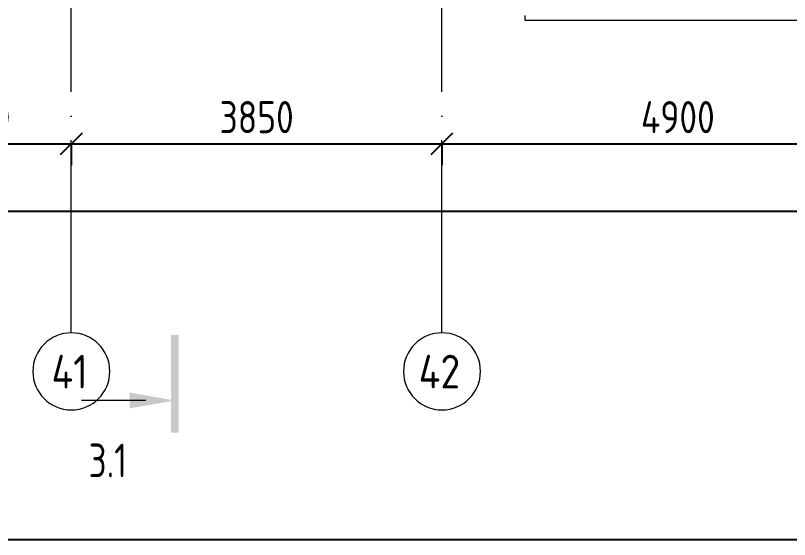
# Model space of a CAD drawing. Header units: millimetres. Extents: x -68946 to 690821, y -552984 to 293768.
# Drawn here: x 163973 to 172013, y -264440 to -259001 of the extents above; entities that cross this region are included whole.
import ezdxf

# ---------------------------------------------------------------- set-up
doc = ezdxf.new("R2010")
doc.units = ezdxf.units.MM
doc.linetypes.add('ADSK_Линия сетки', pattern=[2500, 2000, -250, 0, -250])
doc.linetypes.add('ADSK_Скрыто', pattern=[600, 300, -300])
doc.layers.get('Defpoints').update_dxf_attribs({"color": 250})
for name, color, linetype, lineweight in [('A-____-____-DIMS', 250, 'Continuous', 9), ('A-GLAZ-____-OTLN', 250, 'Continuous', 5), ('G-____-____-SYMB', 250, 'ADSK_Скрыто', 9), ('S-GRID-____-IDEN', 250, 'Continuous', 9), ('S-GRID-____-OTLN', 250, 'Continuous', 9)]:
    doc.layers.add(name, color=color, linetype=linetype, lineweight=lineweight)
doc.styles.add('GOST Common', font='', dxfattribs={"width": 0.9, "height": 350})
doc.styles.add('GOST Common_2', font='', dxfattribs={"width": 0.8, "height": 350})
doc.styles.get("Standard").update_dxf_attribs({"font": 'ГОСТ тип А.ttf'})
doc.styles.get('GOST Common').set_extended_font_data('GOST Common')
doc.styles.get('GOST Common_2').set_extended_font_data('GOST Common')
doc.dimstyles.new('А3', dxfattribs={"dimtxt": 333, "dimasz": 222, "dimexe": 222, "dimexo": 111, "dimgap": 111, "dimtad": 1, "dimtoh": 1, "dimdec": 0, "dimrnd": 0.0015, "dimzin": 0, "dimdsep": 46, "dimtxsty": 'Standard', "dimblk": 'OBLIQUE', "dimcen": 0, "dimclrd": 7, "dimclre": 7, "dimclrt": 7, "dimadec": 0, "dimazin": 0, "dimtfac": 1, "dimtdec": 0, "dimtofl": 0, "dimtmove": 0, "dimatfit": 3, "dimfxl": 1, "dimtolj": 1, "dimtzin": 0, "dimarcsym": 0})

# ---------------------------------------------------------------- blocks, each defined once
blk = doc.blocks.new('WNW_Отлив1 - Отлив_металлический 2-28598290-АР1_Маркировочный план 3 этажа секция 2_3')
at = {"layer": 'A-GLAZ-____-OTLN'}
for p, q in [((1650, 320), (-1650, 320)), ((-1650, 320), (-1650, 270)), ((1650, 270), (1650, 320))]:
    blk.add_line(p, q, dxfattribs=at)
blk = doc.blocks.new('Ось сетки - Круг_Ø8 мм-39983606-АР1_Маркировочный план 3 этажа секция 2_3')
at = {"layer": 'S-GRID-____-IDEN'}
for start, end in [(360, 180), (180, 360)]:
    blk.add_arc((0, 0), 4, start, end, dxfattribs=at)
blk = doc.blocks.new('_Oblique')
at = {"color": 0, "linetype": 'ByBlock', "lineweight": -2}
blk.add_line((-0.5, -0.5), (0.5, 0.5), dxfattribs=at)
blk = doc.blocks.new('*D4379')
at = {"layer": 'A-____-____-DIMS', "color": 7, "lineweight": -2, "transparency": 16777216}
for p, q in [((162552.9, -260333.4), (164552.9, -260333.4)), ((162552.9, -260344.4), (162552.9, -260555.4)), ((164552.9, -260344.4), (164552.9, -260555.4))]:
    blk.add_line(p, q, dxfattribs=at)
at = {"layer": 'Defpoints', "color": 0, "lineweight": 30, "transparency": 16777216}
for p in [(162552.9, -260233.4), (164552.9, -260233.4), (164552.9, -260333.4)]:
    blk.add_point(p, dxfattribs=at)
at = {"layer": 'A-____-____-DIMS', "color": 7, "lineweight": -2, "transparency": 16777216, "xscale": 222, "yscale": 222, "zscale": 222, "rotation": 180}
blk.add_blockref('_Oblique', (162552.9, -260333.4), dxfattribs=at)
at = {"layer": 'A-____-____-DIMS', "color": 7, "lineweight": -2, "transparency": 16777216, "xscale": 222, "yscale": 222, "zscale": 222}
blk.add_blockref('_Oblique', (164552.9, -260333.4), dxfattribs=at)
at = {"layer": 'A-____-____-DIMS', "color": 7, "transparency": 16777216, "insert": (163552.9, -260055.9), "char_height": 333, "width": 2.483, "attachment_point": 5}
blk.add_mtext('\\A1;2000', dxfattribs=at)
blk = doc.blocks.new('*D4380')
at = {"layer": 'A-____-____-DIMS', "color": 7, "lineweight": -2, "transparency": 16777216}
for p, q in [((164552.9, -260333.4), (168402.9, -260333.4)), ((164552.9, -260344.4), (164552.9, -260555.4)), ((168402.9, -260344.4), (168402.9, -260555.4))]:
    blk.add_line(p, q, dxfattribs=at)
at = {"layer": 'Defpoints', "color": 0, "lineweight": 30, "transparency": 16777216}
for p in [(164552.9, -260233.4), (168402.9, -260233.4), (168402.9, -260333.4)]:
    blk.add_point(p, dxfattribs=at)
at = {"layer": 'A-____-____-DIMS', "color": 7, "lineweight": -2, "transparency": 16777216, "xscale": 222, "yscale": 222, "zscale": 222, "rotation": 180}
blk.add_blockref('_Oblique', (164552.9, -260333.4), dxfattribs=at)
at = {"layer": 'A-____-____-DIMS', "color": 7, "lineweight": -2, "transparency": 16777216, "xscale": 222, "yscale": 222, "zscale": 222}
blk.add_blockref('_Oblique', (168402.9, -260333.4), dxfattribs=at)
at = {"layer": 'A-____-____-DIMS', "color": 7, "transparency": 16777216, "insert": (166477.9, -260055.9), "char_height": 333, "width": 2.483, "attachment_point": 5}
blk.add_mtext('\\A1;3850', dxfattribs=at)
blk = doc.blocks.new('*D4381')
at = {"layer": 'A-____-____-DIMS', "color": 7, "lineweight": -2, "transparency": 16777216}
for p, q in [((168402.9, -260333.4), (173302.9, -260333.4)), ((168402.9, -260344.4), (168402.9, -260555.4)), ((173302.9, -260344.4), (173302.9, -260555.4))]:
    blk.add_line(p, q, dxfattribs=at)
at = {"layer": 'Defpoints', "color": 0, "lineweight": 30, "transparency": 16777216}
for p in [(168402.9, -260233.4), (173302.9, -260233.4), (173302.9, -260333.4)]:
    blk.add_point(p, dxfattribs=at)
at = {"layer": 'A-____-____-DIMS', "color": 7, "lineweight": -2, "transparency": 16777216, "xscale": 222, "yscale": 222, "zscale": 222, "rotation": 180}
blk.add_blockref('_Oblique', (168402.9, -260333.4), dxfattribs=at)
at = {"layer": 'A-____-____-DIMS', "color": 7, "lineweight": -2, "transparency": 16777216, "xscale": 222, "yscale": 222, "zscale": 222}
blk.add_blockref('_Oblique', (173302.9, -260333.4), dxfattribs=at)
at = {"layer": 'A-____-____-DIMS', "color": 7, "transparency": 16777216, "insert": (170852.9, -260055.9), "char_height": 333, "width": 2.567, "attachment_point": 5}
blk.add_mtext('\\A1;4900', dxfattribs=at)
blk = doc.blocks.new('*D4427')
at = {"layer": 'A-____-____-DIMS', "color": 7, "lineweight": -2, "transparency": 16777216}
for p, q in [((97202.9, -261033.4), (180802.9, -261033.4)), ((97202.9, -261044.4), (97202.9, -261255.4)), ((180802.9, -261044.4), (180802.9, -261255.4))]:
    blk.add_line(p, q, dxfattribs=at)
at = {"layer": 'Defpoints', "color": 0, "lineweight": 30, "transparency": 16777216}
for p in [(97202.9, -260933.4), (180802.9, -260933.4), (180802.9, -261033.4)]:
    blk.add_point(p, dxfattribs=at)
at = {"layer": 'A-____-____-DIMS', "color": 7, "lineweight": -2, "transparency": 16777216, "xscale": 222, "yscale": 222, "zscale": 222, "rotation": 180}
blk.add_blockref('_Oblique', (97202.9, -261033.4), dxfattribs=at)
at = {"layer": 'A-____-____-DIMS', "color": 7, "lineweight": -2, "transparency": 16777216, "xscale": 222, "yscale": 222, "zscale": 222}
blk.add_blockref('_Oblique', (180802.9, -261033.4), dxfattribs=at)
at = {"layer": 'A-____-____-DIMS', "color": 7, "transparency": 16777216, "insert": (139002.9, -260755.9), "char_height": 333, "width": 3.104, "attachment_point": 5}
blk.add_mtext('\\A1;83600', dxfattribs=at)
blk = doc.blocks.new('Разрез - Номер вида сзади_3_5 мм-32550532-АР1_Маркировочный план 3 этажа секция 2_3')
at = {"layer": 'G-____-____-SYMB', "linetype": 'Continuous'}
for points in [[(9.798, 0.404), (9.798, -0.394), (-0.333, -0.394), (-0.333, 0.404)], [(2.176, -4.675), (3, 0), (3.824, -4.675)]]:
    blk.add_hatch(color=256, dxfattribs=at).paths.add_polyline_path(points)
at = {"layer": 'G-____-____-SYMB', "linetype": 'Continuous', "lineweight": 20}
blk.add_line((3, -3), (3, -9.663), dxfattribs=at)

msp = doc.modelspace()

# ---------------------------------------------------------------- linework, layer by layer
at = {"color": 1}
msp.add_lwpolyline([(189545.5605, -191505.7893), (141899.2737, -191505.7893), (141899.2737, -264439.6787), (189545.5605, -264439.6787)], close=True, dxfattribs=at)
at = {"layer": 'S-GRID-____-OTLN', "linetype": 'ADSK_Линия сетки'}
for p, q in [((164552.9057, -262294.7685), (164552.9057, -197353.9241)), ((168402.9057, -262294.7685), (168402.9057, -197353.9241))]:
    msp.add_line(p, q, dxfattribs=at)

# ---------------------------------------------------------------- block references
at = {"layer": 'A-GLAZ-____-OTLN', "rotation": 180}
msp.add_blockref('WNW_Отлив1 - Отлив_металлический 2-28598290-АР1_Маркировочный план 3 этажа секция 2_3', (170912.4057, -258730.9286), dxfattribs=at)
at = {"layer": 'G-____-____-SYMB', "linetype": 'Continuous', "lineweight": 40, "extrusion": (0, 0, -1), "xscale": 99.99999999999993, "yscale": 99.99999999999993, "zscale": 99.99999999999993, "rotation": 90.00000000000001}
msp.add_blockref('Разрез - Номер вида сзади_3_5 мм-32550532-АР1_Маркировочный план 3 этажа секция 2_3', (-165626.1265, -263296.904), dxfattribs=at)
at = {"layer": 'S-GRID-____-IDEN', "xscale": 99.99999999999993, "yscale": 99.99999999999993, "zscale": 99.99999999999993}
for p in [(164552.9057, -262694.7685), (168402.9057, -262694.7685)]:
    msp.add_blockref('Ось сетки - Круг_Ø8 мм-39983606-АР1_Маркировочный план 3 этажа секция 2_3', p, dxfattribs=at)

# ---------------------------------------------------------------- texts
at = {"layer": 'G-____-____-SYMB', "linetype": 'Continuous', "insert": (164731.9261, -263443.6342), "char_height": 350, "width": 506.6665, "attachment_point": 1, "style": 'GOST Common_2'}
msp.add_mtext('3.1', dxfattribs=at)
at = {"layer": 'S-GRID-____-IDEN', "color": 18, "true_color": 0x000000, "char_height": 350, "attachment_point": 1, "style": 'GOST Common'}
for s, insert, width in [('41', (164346.8751, -262522.2352), 497.847937), ('42', (168160.8751, -262522.2352), 584.430187)]:
    msp.add_mtext(s, dxfattribs=dict(at, insert=insert, width=width))

# ---------------------------------------------------------------- dimensions: what is measured, and where the dimension line sits
at = {"layer": 'A-____-____-DIMS'}
for base, p1, p2, picture, middle in [((164552.9057, -260333.3799), (162552.9057, -260233.395), (164552.9057, -260233.395), '*D4379', (163552.9057, -260055.8799)), ((168402.9057, -260333.3799), (164552.9057, -260233.395), (168402.9057, -260233.395), '*D4380', (166477.9057, -260055.8799)), ((173302.9057, -260333.3799), (168402.9057, -260233.395), (173302.9057, -260233.395), '*D4381', (170852.9057, -260055.8799)), ((180802.9057, -261033.3799), (97202.9057, -260933.395), (180802.9057, -260933.395), '*D4427', (139002.9057, -260755.8799))]:
    dim = msp.add_linear_dim(base=base, p1=p1, p2=p2, dimstyle='А3', dxfattribs=at)
    dim.commit()
    dim.dimension.update_dxf_attribs({"geometry": picture, "text_midpoint": middle})

doc.saveas('drawing.dxf')
